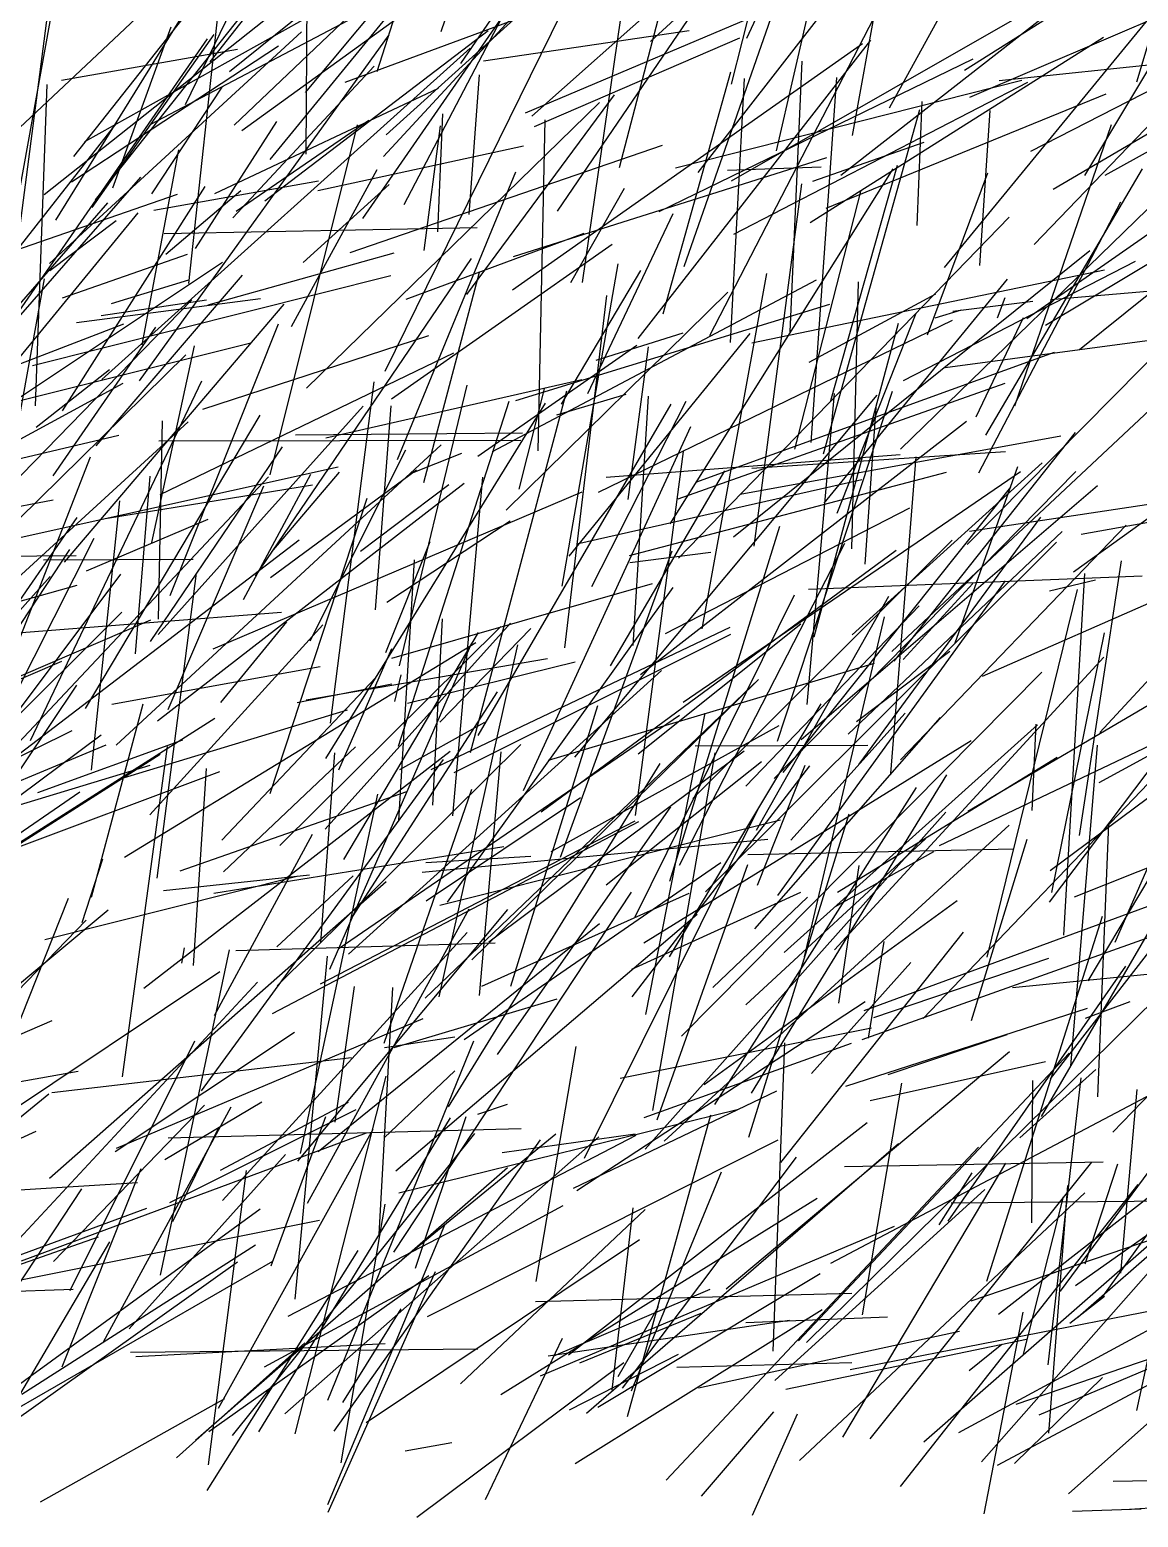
# Model space of a CAD drawing. Header units: metres. Extents: x 0 to 1019, y 0 to 619.
# Drawn here: x 463.8 to 523.8, y 0.4 to 80.8 of the extents above; entities that cross this region are included whole.
import ezdxf

# ---------------------------------------------------------------- set-up
doc = ezdxf.new("R2010")
doc.units = ezdxf.units.M

msp = doc.modelspace()

# ---------------------------------------------------------------- linework, layer by layer
at = {"color": 134}
for p, q in [((502.624, 80.348), (511.846, 100.122)), ((510.425, 40.584), (511.784, 57.708)), ((463.007, 44.726), (467.331, 53.302)), ((518.445, 5.906), (529.975, 10.773))]:
    msp.add_line(p, q, dxfattribs=at)
at = {"color": 110}
for p, q in [((487.16, 78.981), (500.303, 98.165)), ((496.885, 45.933), (514.507, 59.629))]:
    msp.add_line(p, q, dxfattribs=at)
at = {"color": 84}
msp.add_line((482.642, 78.538), (488.76, 97.883), dxfattribs=at)
at = {"color": 230}
msp.add_line((472.269, 76.754), (481.557, 95.882), dxfattribs=at)
at = {"color": 163}
for p, q in [((501.807, 77.852), (506.227, 95.501)), ((517.786, 65.177), (534.727, 77.003))]:
    msp.add_line(p, q, dxfattribs=at)
at = {"color": 130}
for p, q in [((474.895, 75.647), (494.693, 94.468)), ((483.637, 19.095), (499.942, 32.981))]:
    msp.add_line(p, q, dxfattribs=at)
at = {"color": 140}
for p, q in [((478.76, 77.399), (492.818, 94.277)), ((501.798, 72.623), (521.575, 83.94)), ((490.012, 68.547), (506.968, 73.887)), ((489.61, 54.824), (501.612, 66.615)), ((478.802, 44.568), (491.856, 46.798))]:
    msp.add_line(p, q, dxfattribs=at)
at = {"color": 216}
for p, q in [((497.421, 80.159), (510.997, 92.707)), ((507.184, 60.743), (510.781, 73.48)), ((477.368, 36.68), (489.33, 48.538)), ((505.482, 3.437), (520.922, 17.901)), ((518.968, 4.904), (519.988, 18.3)), ((480.682, 3.303), (483.071, 17.29))]:
    msp.add_line(p, q, dxfattribs=at)
at = {"color": 194}
for p, q in [((486.103, 80.71), (489.899, 91.95)), ((492.385, 70.992), (505.918, 90.85)), ((495.742, 73.357), (499.638, 88.281)), ((460.389, 19.875), (465.935, 33.834))]:
    msp.add_line(p, q, dxfattribs=at)
at = {"color": 148}
for p, q in [((520.907, 72.913), (532.276, 91.872)), ((488.079, 22.166), (489.688, 22.7))]:
    msp.add_line(p, q, dxfattribs=at)
at = {"color": 57}
for p, q in [((467.393, 71.595), (482.738, 90.966)), ((464.193, 59.315), (468.155, 62.423))]:
    msp.add_line(p, q, dxfattribs=at)
at = {"color": 215}
for p, q in [((466.229, 73.953), (479.012, 90.141)), ((451.901, 65.02), (471.842, 71.904)), ((483.599, 44.476), (483.932, 45.912)), ((455.522, 31.902), (473.848, 43.58)), ((493.85, 19.778), (503.283, 38.736))]:
    msp.add_line(p, q, dxfattribs=at)
at = {"color": 28}
msp.add_line((491.005, 76.125), (507.143, 90.487), dxfattribs=at)
at = {"color": 41}
for p, q in [((514.401, 78.608), (532.281, 89.92)), ((481.863, 70.599), (493.924, 88.014)), ((513.781, 65.586), (518.108, 66.131)), ((471.591, 16.352), (474.079, 21.446))]:
    msp.add_line(p, q, dxfattribs=at)
at = {"color": 231}
for p, q in [((484.094, 71.342), (493.078, 88.517)), ((502.274, 55.681), (519.613, 58.845))]:
    msp.add_line(p, q, dxfattribs=at)
at = {"color": 222}
for p, q in [((465.261, 70.51), (475.721, 87.417)), ((500.012, 7.359), (514.142, 10.427))]:
    msp.add_line(p, q, dxfattribs=at)
at = {"color": 181}
for p, q in [((473.603, 79.071), (480.058, 87.279)), ((486.027, 33.461), (504.46, 38.084)), ((448.028, 9.506), (464.874, 23.262))]:
    msp.add_line(p, q, dxfattribs=at)
at = {"color": 210}
msp.add_line((507.721, 72.94), (525.842, 87.097), dxfattribs=at)
at = {"color": 66}
for p, q in [((508.349, 75.084), (510.625, 87.617)), ((476.84, 73.789), (486.717, 85.836)), ((507.528, 34.162), (519.427, 41.456))]:
    msp.add_line(p, q, dxfattribs=at)
at = {"color": 207}
for p, q in [((510.356, 76.569), (516.34, 87.526)), ((499.873, 56.333), (519.282, 63.37)), ((504.657, 30.91), (518.354, 43.22))]:
    msp.add_line(p, q, dxfattribs=at)
at = {"color": 202}
for p, q in [((474.645, 78.547), (484.819, 86.725)), ((520.297, 51.485), (530.962, 59.151)), ((511.088, 46.752), (514.853, 50.85)), ((494.575, 6.31), (506.606, 13.55))]:
    msp.add_line(p, q, dxfattribs=at)
at = {"color": 37}
for p, q in [((478.8, 74.063), (478.882, 86.484)), ((502.74, 20.924), (508.167, 38.402))]:
    msp.add_line(p, q, dxfattribs=at)
at = {"color": 199}
for p, q in [((493.735, 67.139), (496.58, 86.606)), ((505.566, 42.422), (521.605, 56.147)), ((492.551, 36.056), (498.586, 52.616))]:
    msp.add_line(p, q, dxfattribs=at)
at = {"color": 214}
for p, q in [((460.65, 73.017), (473.806, 85.393)), ((492.045, 36.371), (504.383, 43.174))]:
    msp.add_line(p, q, dxfattribs=at)
at = {"color": 211}
for p, q in [((463.198, 69.23), (465.304, 85.507)), ((472.81, 68.974), (477.212, 75.845)), ((470.798, 48.097), (481.887, 60.447)), ((520.034, 1.635), (539.276, 18.73))]:
    msp.add_line(p, q, dxfattribs=at)
at = {"color": 9}
for p, q in [((472.456, 67.071), (474.505, 85.974)), ((487.763, 30.505), (503.088, 45.487)), ((517, 29.013), (529.12, 30.209)), ((504.148, 7.751), (515.499, 18.081))]:
    msp.add_line(p, q, dxfattribs=at)
at = {"color": 152}
msp.add_line((513.331, 67.949), (528.189, 86.064), dxfattribs=at)
at = {"color": 190}
for p, q in [((466.814, 74.765), (484.544, 84.647)), ((507.526, 54.661), (511.79, 65.472))]:
    msp.add_line(p, q, dxfattribs=at)
at = {"color": 96}
for p, q in [((483.119, 75.118), (494.279, 85.194)), ((492.645, 50.703), (495.676, 68.134)), ((512.825, 65.227), (514.24, 65.652)), ((481.732, 52.608), (486.516, 56.211)), ((448.326, 52.19), (466.355, 52.374))]:
    msp.add_line(p, q, dxfattribs=at)
at = {"color": 77}
for p, q in [((499.248, 68.003), (505.118, 84.805)), ((482.975, 73.942), (491.545, 83.219)), ((478.485, 20.033), (482.674, 39.469))]:
    msp.add_line(p, q, dxfattribs=at)
at = {"color": 203}
for p, q in [((504.233, 74.244), (506.705, 84.989)), ((507.401, 33.38), (512.742, 36.362)), ((451.141, 16.359), (466.889, 32.657))]:
    msp.add_line(p, q, dxfattribs=at)
at = {"color": 98}
for p, q in [((514.687, 77.15), (533.439, 85.172)), ((520.353, 33.912), (531.145, 38.198))]:
    msp.add_line(p, q, dxfattribs=at)
at = {"color": 17}
for p, q in [((475.317, 75.345), (487.149, 83.908)), ((500.008, 73.078), (506.782, 81.778)), ((470.749, 43.428), (487.338, 56.281)), ((520.955, 27.355), (523.36, 28.252)), ((492.977, 9.155), (509.141, 21.713)), ((493.046, 6.175), (498.941, 9.181))]:
    msp.add_line(p, q, dxfattribs=at)
at = {"color": 117}
for p, q in [((461.976, 64.838), (465.312, 83.278)), ((504.984, 64.463), (505.626, 79.094)), ((485.359, 11.228), (504.323, 20.772))]:
    msp.add_line(p, q, dxfattribs=at)
at = {"color": 138}
for p, q in [((470.438, 75.706), (485.181, 83.486)), ((496.748, 64.107), (509.334, 80.237)), ((513.899, 47.654), (517.298, 57.179))]:
    msp.add_line(p, q, dxfattribs=at)
at = {"color": 39}
for p, q in [((480.911, 77.963), (496.17, 83.609)), ((471.123, 69.786), (488.054, 70.098)), ((504.468, 19.543), (514.347, 31.997))]:
    msp.add_line(p, q, dxfattribs=at)
at = {"color": 169}
for p, q in [((500.624, 64.273), (510.375, 83.138)), ((518.056, 16.293), (518.094, 23.98)), ((514.093, 4.941), (528.46, 12.711))]:
    msp.add_line(p, q, dxfattribs=at)
at = {"color": 239}
for p, q in [((523.725, 77.985), (525.248, 83.074)), ((473.846, 71.95), (485.947, 77.644)), ((446.104, 51.737), (465.119, 55.384)), ((478.207, 12.165), (479.941, 30.702)), ((515.463, 0.543), (517.576, 11.447))]:
    msp.add_line(p, q, dxfattribs=at)
at = {"color": 50}
msp.add_line((464.631, 71.891), (477.898, 82.399), dxfattribs=at)
at = {"color": 228}
for p, q in [((490.668, 76.305), (505.07, 82.402)), ((485.909, 69.87), (486.196, 76.249)), ((490.313, 55.952), (491.68, 61.381)), ((476.942, 52.564), (480.594, 56.88)), ((483.034, 25.761), (486.838, 26.334))]:
    msp.add_line(p, q, dxfattribs=at)
at = {"color": 179}
for p, q in [((517.994, 74.239), (533.943, 82.401)), ((518.796, 64.833), (533.396, 73.564)), ((509.508, 27.395), (518.962, 30.589)), ((516.19, 3.18), (527.275, 9.082))]:
    msp.add_line(p, q, dxfattribs=at)
at = {"color": 107}
for p, q in [((483.074, 62.345), (492.63, 81.752)), ((477.999, 64.748), (482.635, 73.241)), ((480.519, 31.103), (498.995, 43.738))]:
    msp.add_line(p, q, dxfattribs=at)
at = {"color": 143}
for p, q in [((518.173, 69.195), (529.993, 81.485)), ((483.435, 46.821), (497.535, 50.85))]:
    msp.add_line(p, q, dxfattribs=at)
at = {"color": 252}
for p, q in [((464.918, 68.16), (478.537, 80.695)), ((477.205, 31.205), (481.338, 35.054))]:
    msp.add_line(p, q, dxfattribs=at)
at = {"color": 149}
for p, q in [((467.217, 71.188), (473.823, 80.538)), ((471.447, 50.199), (477.295, 64.898)), ((481.3, 32.839), (489.151, 45.005)), ((477.23, 29.1), (490.408, 42.155)), ((459.729, 0.913), (468.17, 15.252))]:
    msp.add_line(p, q, dxfattribs=at)
at = {"color": 29}
for p, q in [((468.334, 72.256), (471.498, 80.956)), ((456.987, 60.305), (468.928, 64.899)), ((485.234, 28.439), (503.267, 45.669))]:
    msp.add_line(p, q, dxfattribs=at)
at = {"color": 100}
for p, q in [((469.784, 61.821), (483.278, 80.521)), ((519.136, 34.155), (521.985, 48.19)), ((467.178, 33.901), (469.973, 44.356)), ((505.421, 9.908), (520.066, 25.459))]:
    msp.add_line(p, q, dxfattribs=at)
at = {"color": 192}
for p, q in [((476.555, 71.551), (488.638, 80.754)), ((486.489, 22.55), (497.936, 41.116))]:
    msp.add_line(p, q, dxfattribs=at)
at = {"color": 118}
for p, q in [((488.396, 79.116), (499.521, 80.757)), ((522.563, 31.456), (524.849, 36.696))]:
    msp.add_line(p, q, dxfattribs=at)
at = {"color": 224}
for p, q in [((459.696, 60.432), (473.451, 80.317)), ((501.929, 69.747), (517.838, 77.965)), ((466.679, 32.533), (467.796, 35.97)), ((453.74, 17.495), (469.667, 18.467))]:
    msp.add_line(p, q, dxfattribs=at)
at = {"color": 145}
for p, q in [((465.556, 78.069), (475.079, 79.743)), ((473.487, 65.918), (483.559, 68.745))]:
    msp.add_line(p, q, dxfattribs=at)
at = {"color": 1}
for p, q in [((466.1, 72.584), (477.29, 79.933)), ((474.834, 70.636), (482.472, 78.827)), ((506.787, 57.869), (511.996, 76.493)), ((512.413, 64.308), (515.672, 73.067)), ((516.191, 65.225), (516.612, 66.317))]:
    msp.add_line(p, q, dxfattribs=at)
at = {"color": 59}
for p, q in [((467.748, 61.887), (487.66, 79.81)), ((500.903, 22.685), (511.801, 39.825))]:
    msp.add_line(p, q, dxfattribs=at)
at = {"color": 249}
for p, q in [((489.961, 66.734), (508.887, 80.058)), ((466.858, 44.097), (476.309, 59.967)), ((474.998, 31.006), (489.027, 31.432)), ((469.285, 9.282), (488.088, 9.479))]:
    msp.add_line(p, q, dxfattribs=at)
at = {"color": 105}
for p, q in [((491.154, 75.562), (502.245, 80.363)), ((498.484, 54.088), (510.541, 73.285)), ((449.244, 39.712), (465.586, 46.652))]:
    msp.add_line(p, q, dxfattribs=at)
at = {"color": 122}
msp.add_line((506.059, 70.38), (521.916, 80.401), dxfattribs=at)
at = {"color": 26}
for p, q in [((516.283, 78.055), (532.114, 79.708)), ((491.339, 58.026), (491.732, 75.924)), ((476.545, 8.5), (492.701, 17.227))]:
    msp.add_line(p, q, dxfattribs=at)
at = {"color": 80}
for p, q in [((497.889, 70.97), (514.871, 79.221)), ((485.991, 28.514), (490.236, 47.546)), ((466.034, 12.632), (472.774, 26.133))]:
    msp.add_line(p, q, dxfattribs=at)
at = {"color": 113}
for p, q in [((487.621, 70.802), (488.165, 78.355)), ((469.933, 63.769), (471.912, 74.307)), ((466.375, 64.966), (476.334, 66.262)), ((506.267, 47.973), (510.84, 64.939)), ((506.122, 24.365), (511.5, 30.369))]:
    msp.add_line(p, q, dxfattribs=at)
at = {"color": 154}
for p, q in [((498.102, 65.443), (501.764, 78.525)), ((505.232, 58.111), (508.819, 72.12)), ((479.859, 41.389), (491.735, 60.605)), ((492.191, 9.09), (500.642, 12.692))]:
    msp.add_line(p, q, dxfattribs=at)
at = {"color": 102}
msp.add_line((498.782, 73.329), (517.515, 78.082), dxfattribs=at)
at = {"color": 124}
for p, q in [((501.75, 63.886), (502.511, 78.158)), ((482.539, 49.424), (483.401, 60.467)), ((514.792, 27.222), (517.787, 37.025))]:
    msp.add_line(p, q, dxfattribs=at)
at = {"color": 127}
for p, q in [((506.113, 58.488), (507.499, 78.218)), ((502.693, 36.205), (517.068, 36.512)), ((517.407, 20.874), (521.503, 24.578))]:
    msp.add_line(p, q, dxfattribs=at)
at = {"color": 139}
for p, q in [((519.21, 72.185), (529.981, 78.519)), ((503.024, 52.883), (505.611, 72.47)), ((484.033, 14.33), (492.306, 21.098)), ((495.664, 7.968), (497.86, 11.765))]:
    msp.add_line(p, q, dxfattribs=at)
at = {"color": 151}
for p, q in [((464.16, 60.459), (464.794, 77.84)), ((515.385, 45.838), (533.755, 53.913)), ((478.205, 4.87), (483.131, 24.222))]:
    msp.add_line(p, q, dxfattribs=at)
at = {"color": 51}
msp.add_line((470.452, 71.918), (474.252, 77.699), dxfattribs=at)
at = {"color": 198}
for p, q in [((487.486, 66.476), (495.468, 77.278)), ((508.892, 11.305), (511.025, 23.832)), ((523.725, 6.144), (525.675, 15.159))]:
    msp.add_line(p, q, dxfattribs=at)
at = {"color": 135}
for p, q in [((506.921, 71.147), (522.063, 77.336)), ((502.91, 63.871), (521.975, 67.812)), ((496.762, 41.654), (505.56, 48.676))]:
    msp.add_line(p, q, dxfattribs=at)
at = {"color": 52}
for p, q in [((522.011, 72.937), (530.657, 77.727)), ((472.693, 30.195), (473.404, 40.856))]:
    msp.add_line(p, q, dxfattribs=at)
at = {"color": 206}
msp.add_line((478.816, 61.426), (494.671, 76.873), dxfattribs=at)
at = {"color": 5}
for p, q in [((510.937, 58.119), (530.461, 77.093)), ((496.288, 52.373), (513.434, 56.874)), ((463.414, 7.014), (476.057, 15.093))]:
    msp.add_line(p, q, dxfattribs=at)
at = {"color": 62}
for p, q in [((511.854, 70.217), (512.124, 76.917)), ((493.444, 53.006), (508.848, 56.481)), ((500.318, 23.773), (514.012, 33.716))]:
    msp.add_line(p, q, dxfattribs=at)
at = {"color": 237}
for p, q in [((515.234, 68.05), (515.798, 76.431)), ((453.22, 22.18), (466.467, 24.478))]:
    msp.add_line(p, q, dxfattribs=at)
at = {"color": 56}
for p, q in [((457.181, 61.276), (468.565, 75.788)), ((513.353, 62.534), (524.295, 64.003)), ((466.906, 51.541), (473.499, 54.328)), ((478.339, 19.615), (489.712, 33.22))]:
    msp.add_line(p, q, dxfattribs=at)
at = {"color": 123}
for p, q in [((475.013, 70.998), (482.183, 75.911)), ((470.548, 71.04), (479.461, 72.622)), ((508.327, 48.081), (518.604, 57.377)), ((504.595, 40.628), (516.919, 56.068)), ((510.947, 2.019), (523.794, 18.354)), ((460.041, 13.356), (470.181, 17.078))]:
    msp.add_line(p, q, dxfattribs=at)
at = {"color": 144}
for p, q in [((476.854, 56.732), (481.574, 75.655)), ((468.289, 44.323), (479.55, 46.359)), ((480.363, 21.723), (481.41, 29.059))]:
    msp.add_line(p, q, dxfattribs=at)
at = {"color": 75}
for p, q in [((517.132, 60.469), (522.357, 75.674)), ((493.33, 41.463), (509.69, 61.041)), ((479.592, 31.449), (480.35, 41.703)), ((485.267, 35.761), (490.953, 36.111))]:
    msp.add_line(p, q, dxfattribs=at)
at = {"color": 164}
for p, q in [((485.187, 68.866), (486.065, 75.604)), ((463.391, 14.229), (482.051, 21.143))]:
    msp.add_line(p, q, dxfattribs=at)
at = {"color": 90}
for p, q in [((479.422, 72.105), (490.545, 74.528)), ((459.903, 62.052), (468.071, 71.445)), ((513.039, 16.177), (514.828, 18.995))]:
    msp.add_line(p, q, dxfattribs=at)
at = {"color": 225}
for p, q in [((481.176, 68.759), (498.078, 74.561)), ((460.407, 38.01), (470.349, 41.034))]:
    msp.add_line(p, q, dxfattribs=at)
at = {"color": 88}
for p, q in [((506.208, 72.619), (512.221, 74.721)), ((510.607, 46.659), (520.416, 59.015)), ((484.402, 56.78), (487.221, 57.904)), ((467.183, 40.759), (468.719, 55.322))]:
    msp.add_line(p, q, dxfattribs=at)
at = {"color": 76}
for p, q in [((501.578, 73.2), (506.661, 73.381)), ((519.047, 35.34), (528.161, 42.13))]:
    msp.add_line(p, q, dxfattribs=at)
at = {"color": 33}
for p, q in [((515.568, 58.882), (524.032, 73.279)), ((483.01, 25.992), (487.76, 39.74))]:
    msp.add_line(p, q, dxfattribs=at)
at = {"color": 97}
for p, q in [((462.111, 63.981), (469.861, 72.831)), ((509.303, 22.908), (518.787, 25.015))]:
    msp.add_line(p, q, dxfattribs=at)
at = {"color": 142}
for p, q in [((478.63, 68.218), (483.291, 72.43)), ((474.162, 19.125), (481.087, 22.808)), ((496.18, 5.819), (500.684, 22.127))]:
    msp.add_line(p, q, dxfattribs=at)
at = {"color": 47}
for p, q in [((483.73, 57.563), (490.14, 73.112)), ((479.852, 58.739), (493.715, 61.886))]:
    msp.add_line(p, q, dxfattribs=at)
at = {"color": 58}
for p, q in [((514.545, 52.957), (534.11, 72.776)), ((521.718, 42.797), (531.014, 52.844)), ((479.825, 37.579), (489.847, 48.705)), ((507.379, 31.05), (521.939, 46.865)), ((521.795, 12.174), (534.021, 29.246))]:
    msp.add_line(p, q, dxfattribs=at)
at = {"color": 95}
for p, q in [((520.627, 63.501), (532.421, 73.002)), ((483.803, 38.048), (484.654, 52.14)), ((462.855, 5.462), (475.076, 14.177))]:
    msp.add_line(p, q, dxfattribs=at)
at = {"color": 187}
for p, q in [((465.618, 60.193), (473.336, 72.323)), ((494.617, 55.788), (513.751, 65.101)), ((474.315, 35.258), (481.468, 42.021)), ((488.18, 28.569), (489.348, 41.747)), ((467.836, 9.854), (474.738, 22.561))]:
    msp.add_line(p, q, dxfattribs=at)
at = {"color": 42}
for p, q in [((471.206, 68.665), (475.265, 72.111)), ((475.405, 49.996), (479.044, 56.774)), ((498.241, 48.153), (511.455, 54.943)), ((464.655, 31.607), (478.292, 35.029)), ((513.692, 17.357), (531.591, 17.542))]:
    msp.add_line(p, q, dxfattribs=at)
at = {"color": 189}
for p, q in [((493.103, 67.129), (496.019, 72.241)), ((453.611, 42.428), (472.416, 59.606)), ((474.185, 44.426), (477.754, 48.774)), ((500.171, 1.511), (504.088, 6.066))]:
    msp.add_line(p, q, dxfattribs=at)
at = {"color": 188}
for p, q in [((456.98, 55.388), (469.709, 70.896)), ((491.503, 38.515), (510.706, 52.651)), ((474.048, 6.255), (482.422, 21.357))]:
    msp.add_line(p, q, dxfattribs=at)
at = {"color": 180}
msp.add_line((494.024, 61.125), (498.652, 70.856), dxfattribs=at)
at = {"color": 11}
for p, q in [((515.183, 56.836), (522.864, 71.495)), ((493.029, 52.331), (502.821, 64.379)), ((480.084, 29.993), (487.762, 47.652)), ((520.162, 24.757), (521.603, 42.113))]:
    msp.add_line(p, q, dxfattribs=at)
at = {"color": 201}
for p, q in [((464.938, 67.781), (468.51, 70.483)), ((468.257, 65.995), (472.451, 67.269)), ((478.861, 17.352), (487.618, 33.266))]:
    msp.add_line(p, q, dxfattribs=at)
at = {"color": 247}
for p, q in [((498.94, 52.225), (516.822, 70.67)), ((485.161, 56.32), (488.175, 67.687)), ((457.333, 32.989), (470.893, 41.632)), ((507.991, 23.674), (521.056, 27.892))]:
    msp.add_line(p, q, dxfattribs=at)
at = {"color": 213}
msp.add_line((483.417, 60.836), (495.351, 69.198), dxfattribs=at)
at = {"color": 65}
for p, q in [((484.211, 66.223), (493.84, 69.805)), ((470.344, 38.346), (479.698, 48.627)), ((515.611, 13.127), (521.875, 32.864))]:
    msp.add_line(p, q, dxfattribs=at)
at = {"color": 12}
for p, q in [((465.613, 66.311), (472.377, 68.668)), ((468.53, 20.324), (485.125, 27.333)), ((483.008, 20.873), (486.83, 24.5)), ((515.321, 3.363), (528.402, 18.186))]:
    msp.add_line(p, q, dxfattribs=at)
at = {"color": 43}
for p, q in [((476.06, 51.258), (487.741, 68.428)), ((514.772, 12.061), (533.238, 18.377))]:
    msp.add_line(p, q, dxfattribs=at)
at = {"color": 36}
for p, q in [((501.906, 53.373), (521.182, 68.866)), ((521.103, 29.376), (531.405, 46.691)), ((455.994, 37.875), (466.13, 42.914)), ((495.018, 34.566), (503.417, 41.227))]:
    msp.add_line(p, q, dxfattribs=at)
at = {"color": 159}
for p, q in [((457.821, 57.284), (474.271, 68.23)), ((476.843, 39.492), (482.09, 55.478))]:
    msp.add_line(p, q, dxfattribs=at)
at = {"color": 218}
for p, q in [((492.604, 60.559), (496.9, 67.782)), ((484.279, 44.377), (493.346, 46.623)), ((517.596, 9.179), (519.753, 17.692))]:
    msp.add_line(p, q, dxfattribs=at)
at = {"color": 119}
for p, q in [((500.212, 48.412), (503.708, 67.626)), ((461.048, 47.512), (464.647, 67.326)), ((498.473, 34.762), (504.425, 53.963)), ((489.137, 25.385), (498.514, 38.782)), ((479.573, 29.217), (496.585, 38.021)), ((507.819, 4.7), (516.638, 19.504)), ((488.488, 1.324), (492.669, 10.043))]:
    msp.add_line(p, q, dxfattribs=at)
at = {"color": 183}
for p, q in [((511.108, 61.831), (523.664, 68.278)), ((512.171, 27.336), (526.093, 41.884))]:
    msp.add_line(p, q, dxfattribs=at)
at = {"color": 178}
for p, q in [((463.984, 62.639), (483.383, 67.514)), ((483.864, 40.8), (488.46, 43.353)), ((468.462, 20.15), (478.17, 26.586))]:
    msp.add_line(p, q, dxfattribs=at)
at = {"color": 248}
for p, q in [((467.44, 58.307), (475.345, 67.535)), ((515.035, 59.875), (517.596, 65.24))]:
    msp.add_line(p, q, dxfattribs=at)
at = {"color": 234}
for p, q in [((488.867, 57.994), (506.404, 67.276)), ((496.615, 38.306), (499.213, 57.994))]:
    msp.add_line(p, q, dxfattribs=at)
at = {"color": 177}
for p, q in [((506.808, 55.199), (516.726, 67.315)), ((503.07, 32.187), (513.106, 43.618))]:
    msp.add_line(p, q, dxfattribs=at)
at = {"color": 161}
for p, q in [((508.303, 52.732), (508.68, 67.169)), ((450.449, 46.304), (466.402, 50.764)), ((499.104, 26.386), (518.593, 46.065)), ((512.214, 4.445), (531.172, 21.069))]:
    msp.add_line(p, q, dxfattribs=at)
at = {"color": 233}
for p, q in [((519.063, 66.221), (528.471, 67.025)), ((479.976, 6.687), (487.86, 26.127))]:
    msp.add_line(p, q, dxfattribs=at)
at = {"color": 244}
for p, q in [((456.718, 49.875), (472.617, 66.2)), ((518.997, 50.465), (521.484, 51.063)), ((520.101, 10.85), (521.979, 12.319))]:
    msp.add_line(p, q, dxfattribs=at)
at = {"color": 195}
for p, q in [((465.731, 52.011), (477.6, 65.969)), ((479.012, 47.756), (484.178, 58.075)), ((502.895, 57.091), (516.631, 57.992)), ((469.56, 47.057), (470.357, 56.656)), ((457.325, 3.218), (476.299, 17.045))]:
    msp.add_line(p, q, dxfattribs=at)
at = {"color": 131}
for p, q in [((467.701, 65.354), (473.404, 66.186)), ((509.298, 4.6), (521.288, 19.556)), ((496.396, 7.207), (501.269, 19.048)), ((473.432, 1.811), (481.617, 14.79))]:
    msp.add_line(p, q, dxfattribs=at)
at = {"color": 89}
for p, q in [((490.136, 60.748), (507.115, 65.96)), ((508.119, 42.703), (519.682, 53.668))]:
    msp.add_line(p, q, dxfattribs=at)
at = {"color": 61}
msp.add_line((492.782, 47.376), (495.058, 66.432), dxfattribs=at)
at = {"color": 85}
for p, q in [((506.004, 62.821), (512.847, 66.526)), ((515.627, 30.654), (520.51, 50.525)), ((495.339, 7.24), (496.478, 17.096))]:
    msp.add_line(p, q, dxfattribs=at)
at = {"color": 172}
for p, q in [((465.118, 56.685), (470.67, 64.716)), ((470.374, 47.719), (477.512, 58.245)), ((496.311, 51.996), (500.68, 52.545))]:
    msp.add_line(p, q, dxfattribs=at)
at = {"color": 133}
msp.add_line((494.488, 62.931), (499.18, 64.404), dxfattribs=at)
at = {"color": 240}
for p, q in [((455.844, 58.878), (475.804, 63.865)), ((509.029, 51.902), (509.633, 60.365))]:
    msp.add_line(p, q, dxfattribs=at)
at = {"color": 79}
msp.add_line((470.45, 53.068), (472.75, 63.703), dxfattribs=at)
at = {"color": 64}
for p, q in [((473.202, 60.282), (485.423, 64.274)), ((489.862, 29.083), (494.564, 44.265))]:
    msp.add_line(p, q, dxfattribs=at)
at = {"color": 242}
for p, q in [((488.076, 57.741), (496.682, 63.745)), ((498.276, 2.37), (515.16, 20.367))]:
    msp.add_line(p, q, dxfattribs=at)
at = {"color": 175}
msp.add_line((496.214, 55.401), (497.307, 63.651), dxfattribs=at)
at = {"color": 200}
for p, q in [((453.733, 44.999), (472.294, 63.214)), ((473.758, 47.32), (493.724, 55.818)), ((497.79, 21.857), (502.679, 35.669)), ((483.802, 17.903), (502.109, 22.411))]:
    msp.add_line(p, q, dxfattribs=at)
at = {"color": 115}
for p, q in [((470.906, 55.667), (486.785, 63.328)), ((486.442, 33.616), (498.656, 50.631)), ((497.055, 31.426), (514.77, 42.367)), ((480.307, 5.019), (491.466, 20.779))]:
    msp.add_line(p, q, dxfattribs=at)
at = {"color": 128}
msp.add_line((510.474, 47.185), (526.621, 62.298), dxfattribs=at)
at = {"color": 155}
msp.add_line((449.467, 51.142), (468.889, 61.683), dxfattribs=at)
at = {"color": 32}
for p, q in [((463.888, 42.363), (473.143, 61.818)), ((519.596, 12.589), (531.871, 29.199))]:
    msp.add_line(p, q, dxfattribs=at)
at = {"color": 160}
for p, q in [((480.105, 43.304), (482.469, 61.764)), ((488.093, 42.635), (498.533, 60.549))]:
    msp.add_line(p, q, dxfattribs=at)
at = {"color": 7}
msp.add_line((483.835, 46.41), (487.499, 61.579), dxfattribs=at)
at = {"color": 101}
for p, q in [((487.687, 41.715), (492.889, 61.272)), ((476.867, 51.185), (484.767, 57.005))]:
    msp.add_line(p, q, dxfattribs=at)
at = {"color": 10}
for p, q in [((498.916, 55.438), (516.604, 61.69)), ((446.508, 19.282), (465.05, 27.218))]:
    msp.add_line(p, q, dxfattribs=at)
at = {"color": 92}
msp.add_line((504.283, 42.331), (510.505, 61.253), dxfattribs=at)
at = {"color": 112}
for p, q in [((483.789, 42.059), (489.772, 60.724)), ((502.579, 10.887), (510.235, 11.199))]:
    msp.add_line(p, q, dxfattribs=at)
at = {"color": 153}
for p, q in [((492.362, 59.985), (496.097, 61.091)), ((455.396, 1.072), (466.659, 18.121))]:
    msp.add_line(p, q, dxfattribs=at)
at = {"color": 132}
for p, q in [((494.25, 50.694), (499.359, 60.72)), ((479.451, 20.149), (494.667, 32.467)), ((491.194, 12.039), (508.306, 12.472))]:
    msp.add_line(p, q, dxfattribs=at)
at = {"color": 168}
msp.add_line((496.482, 47.506), (497.312, 60.991), dxfattribs=at)
at = {"color": 146}
for p, q in [((505.902, 44.32), (507.379, 61.125)), ((445.857, 12.957), (464.194, 21.238)), ((491.462, 8.016), (510.617, 16.108)), ((484.159, 3.95), (486.67, 4.405))]:
    msp.add_line(p, q, dxfattribs=at)
at = {"color": 241}
for p, q in [((470.814, 48.931), (471.026, 59.651)), ((461.692, 47.591), (464.939, 51.242))]:
    msp.add_line(p, q, dxfattribs=at)
at = {"color": 34}
for p, q in [((451.688, 54.88), (468.658, 58.881)), ((504.048, 9.349), (504.69, 26.022))]:
    msp.add_line(p, q, dxfattribs=at)
at = {"color": 73}
for p, q in [((478.222, 58.899), (490.49, 59.001)), ((514.676, 53.678), (526.111, 55.409))]:
    msp.add_line(p, q, dxfattribs=at)
at = {"color": 197}
for p, q in [((490.549, 39.67), (499.607, 59.337)), ((450.211, 29.626), (467.705, 42.681)), ((519.064, 24.069), (531.634, 40.299)), ((471.426, 17.39), (481.499, 22.409))]:
    msp.add_line(p, q, dxfattribs=at)
at = {"color": 236}
for p, q in [((468.525, 42.117), (486.104, 58.346)), ((495.251, 46.411), (501.446, 56.953))]:
    msp.add_line(p, q, dxfattribs=at)
at = {"color": 174}
for p, q in [((470.817, 58.579), (490.409, 58.605)), ((503.217, 34.552), (505.788, 41.037))]:
    msp.add_line(p, q, dxfattribs=at)
at = {"color": 49}
for p, q in [((459.879, 39.108), (467.125, 57.708)), ((462.703, 48.15), (477.454, 49.301)), ((493.437, 18.029), (509.03, 28.254)), ((491.891, 9.096), (504.936, 11.021))]:
    msp.add_line(p, q, dxfattribs=at)
at = {"color": 19}
for p, q in [((463.214, 53.325), (480.527, 57.156)), ((520.239, 0.687), (523.954, 0.823))]:
    msp.add_line(p, q, dxfattribs=at)
at = {"color": 3}
for p, q in [((495.021, 56.614), (510.927, 57.829)), ((521.623, 23.096), (522.222, 37.87))]:
    msp.add_line(p, q, dxfattribs=at)
at = {"color": 16}
for p, q in [((460.159, 38.969), (476.751, 56.628)), ((499.702, 39.222), (513.744, 53.208)), ((468.97, 36.062), (487.971, 47.673))]:
    msp.add_line(p, q, dxfattribs=at)
at = {"color": 220}
msp.add_line((486.737, 38.301), (488.353, 56.607), dxfattribs=at)
at = {"color": 4}
for p, q in [((499.185, 44.432), (517.441, 56.91)), ((470.006, 28.977), (486.588, 41.794))]:
    msp.add_line(p, q, dxfattribs=at)
at = {"color": 196}
for p, q in [((504.107, 40.319), (520.429, 56.904)), ((455.407, 31.952), (466.549, 39.592))]:
    msp.add_line(p, q, dxfattribs=at)
at = {"color": 227}
msp.add_line((468.044, 54.382), (479.14, 56.19), dxfattribs=at)
at = {"color": 137}
for p, q in [((471.336, 44.041), (476.514, 56.143)), ((473.52, 3.199), (475.567, 19.11)), ((473.523, 4.995), (485.424, 13.443))]:
    msp.add_line(p, q, dxfattribs=at)
at = {"color": 205}
msp.add_line((520.711, 53.518), (535.049, 56.081), dxfattribs=at)
at = {"color": 208}
for p, q in [((454.137, 36.729), (466.413, 54.424)), ((472.07, 30.333), (472.213, 31.154))]:
    msp.add_line(p, q, dxfattribs=at)
at = {"color": 35}
msp.add_line((483.166, 49.849), (489.832, 54.252), dxfattribs=at)
at = {"color": 136}
msp.add_line((508.715, 41.085), (518.536, 54.444), dxfattribs=at)
at = {"color": 157}
for p, q in [((510.946, 41.314), (523.156, 54.011)), ((464.582, 52.14), (472.69, 52.173)), ((451.259, 31.792), (468.825, 49.313))]:
    msp.add_line(p, q, dxfattribs=at)
at = {"color": 13}
for p, q in [((461.517, 40.303), (478.416, 53.219)), ((518.059, 38.583), (518.285, 43.242))]:
    msp.add_line(p, q, dxfattribs=at)
at = {"color": 38}
for p, q in [((483.098, 47.122), (485.498, 53.122)), ((522.44, 2.311), (532.365, 2.488))]:
    msp.add_line(p, q, dxfattribs=at)
at = {"color": 91}
msp.add_line((453.691, 33.972), (466.004, 52.692), dxfattribs=at)
at = {"color": 221}
for p, q in [((498.984, 35.621), (507.935, 53.039)), ((460.161, 39.89), (468.779, 51.359)), ((510.281, 24.309), (516.708, 26.462)), ((520.544, 11.188), (530.81, 20.185)), ((508.223, 8.357), (526.188, 11.86))]:
    msp.add_line(p, q, dxfattribs=at)
at = {"color": 72}
for p, q in [((500.389, 34.184), (519.383, 53.086)), ((505.972, 50.546), (524.009, 51.277))]:
    msp.add_line(p, q, dxfattribs=at)
at = {"color": 246}
for p, q in [((520.635, 37.232), (522.9, 52.084)), ((505.75, 30.66), (510.081, 49.056)), ((476.982, 27.609), (496.796, 37.992))]:
    msp.add_line(p, q, dxfattribs=at)
at = {"color": 15}
for p, q in [((470.733, 34.925), (472.872, 51.413)), ((480.554, 40.786), (483.426, 47.333)), ((458.772, 19.616), (474.126, 29.88)), ((520.408, 12.899), (528.158, 18.373))]:
    msp.add_line(p, q, dxfattribs=at)
at = {"color": 94}
for p, q in [((504.313, 33.986), (516.629, 50.996)), ((473.845, 27.502), (479.131, 37.304)), ((482.043, 5.481), (496.826, 15.387)), ((461.535, 12.54), (466.189, 12.698))]:
    msp.add_line(p, q, dxfattribs=at)
at = {"color": 45}
for p, q in [((518.996, 33.619), (532.456, 51.446)), ((488.295, 29.075), (499.514, 34.105)), ((502.942, 0.476), (505.365, 5.963))]:
    msp.add_line(p, q, dxfattribs=at)
at = {"color": 78}
for p, q in [((519.774, 31.841), (520.912, 51.388)), ((522.433, 21.185), (541.082, 40.572))]:
    msp.add_line(p, q, dxfattribs=at)
at = {"color": 54}
for p, q in [((496.583, 32.827), (505.204, 50.237)), ((485.063, 35.245), (503.76, 37.03)), ((471.149, 19.701), (476.398, 22.827))]:
    msp.add_line(p, q, dxfattribs=at)
at = {"color": 99}
for p, q in [((503.161, 37.51), (510.307, 50.174)), ((499.838, 42.073), (509.179, 42.109))]:
    msp.add_line(p, q, dxfattribs=at)
at = {"color": 209}
for p, q in [((502.57, 39.903), (511.946, 49.654)), ((516.243, 11.349), (524.454, 17.749)), ((459.939, 12.857), (467.555, 15.534))]:
    msp.add_line(p, q, dxfattribs=at)
at = {"color": 167}
for p, q in [((521.695, 40.086), (538.51, 49.313)), ((471.077, 34.252), (478.971, 35.108)), ((470.914, 13.446), (474.648, 31.05))]:
    msp.add_line(p, q, dxfattribs=at)
at = {"color": 111}
msp.add_line((453.87, 41.776), (470.397, 48.898), dxfattribs=at)
at = {"color": 71}
msp.add_line((485.563, 40.798), (501.733, 48.502), dxfattribs=at)
at = {"color": 83}
for p, q in [((485.64, 38.869), (486.166, 48.948)), ((487.338, 26.189), (501.229, 35.763))]:
    msp.add_line(p, q, dxfattribs=at)
at = {"color": 166}
for p, q in [((486.03, 43.349), (490.952, 48.417)), ((498.159, 20.703), (516.828, 37.793)), ((456.765, 23.792), (468.078, 33.204))]:
    msp.add_line(p, q, dxfattribs=at)
at = {"color": 24}
for p, q in [((514.578, 38.542), (531.701, 48.622)), ((513.517, 16.367), (523.132, 30.155))]:
    msp.add_line(p, q, dxfattribs=at)
at = {"color": 121}
for p, q in [((480.83, 35.932), (488.123, 48.2)), ((487.138, 7.574), (497.124, 17.001))]:
    msp.add_line(p, q, dxfattribs=at)
at = {"color": 243}
msp.add_line((486.805, 40.642), (501.77, 48.108), dxfattribs=at)
at = {"color": 82}
for p, q in [((508.565, 43.392), (513.611, 47.193)), ((464.903, 18.708), (483.127, 34.734))]:
    msp.add_line(p, q, dxfattribs=at)
at = {"color": 8}
for p, q in [((481.093, 30.817), (498.01, 46.145)), ((488.684, 31.478), (502.491, 41.802))]:
    msp.add_line(p, q, dxfattribs=at)
at = {"color": 186}
for p, q in [((491.912, 41.307), (509.543, 46.547)), ((476.9, 13.958), (479.851, 22.042))]:
    msp.add_line(p, q, dxfattribs=at)
at = {"color": 53}
for p, q in [((461.269, 37.755), (466.391, 45.361)), ((474.806, 4.791), (487.92, 21.108)), ((480.774, 6.572), (483.939, 11.637)), ((523.337, 0.796), (533.003, 1.472))]:
    msp.add_line(p, q, dxfattribs=at)
at = {"color": 104}
for p, q in [((474.23, 36.981), (482.559, 45.775)), ((485.285, 33.703), (493.639, 39.278)), ((522.863, 13.555), (523.745, 23.496))]:
    msp.add_line(p, q, dxfattribs=at)
at = {"color": 70}
for p, q in [((478.307, 44.414), (483.438, 45.438)), ((454.43, 33.313), (474.121, 40.695)), ((493.254, 18.153), (504.261, 23.414))]:
    msp.add_line(p, q, dxfattribs=at)
at = {"color": 193}
for p, q in [((498.453, 30.664), (506.657, 44.349)), ((496.432, 28.497), (506.039, 41)), ((508.871, 26.197), (528.132, 33.066))]:
    msp.add_line(p, q, dxfattribs=at)
at = {"color": 250}
msp.add_line((468.74, 40.3), (481.039, 44.022), dxfattribs=at)
at = {"color": 254}
for p, q in [((497.168, 27.548), (500.373, 43.841)), ((489.334, 7.002), (506.433, 17.621))]:
    msp.add_line(p, q, dxfattribs=at)
at = {"color": 114}
msp.add_line((505.007, 36.969), (511.196, 43.842), dxfattribs=at)
at = {"color": 232}
for p, q in [((513.055, 36.694), (526.008, 42.845)), ((482.752, 15.654), (483.479, 29.013)), ((484.703, 13.826), (487.452, 22.031)), ((479.988, 0.634), (485.786, 13.66))]:
    msp.add_line(p, q, dxfattribs=at)
at = {"color": 191}
for p, q in [((449.217, 34.351), (467.981, 42.125)), ((517.11, 3.27), (521.866, 7.914))]:
    msp.add_line(p, q, dxfattribs=at)
at = {"color": 81}
msp.add_line((464.282, 39.553), (472.127, 42.396), dxfattribs=at)
at = {"color": 182}
msp.add_line((468.854, 24.185), (471.29, 42.043), dxfattribs=at)
at = {"color": 87}
for p, q in [((473.136, 23.418), (486.23, 41.344)), ((469.573, 9.057), (483.06, 9.766))]:
    msp.add_line(p, q, dxfattribs=at)
at = {"color": 229}
msp.add_line((497.541, 22.367), (500.923, 41.695), dxfattribs=at)
at = {"color": 109}
for p, q in [((502.888, 23.299), (513.456, 40.514)), ((465.035, 23.335), (481.25, 25.216))]:
    msp.add_line(p, q, dxfattribs=at)
at = {"color": 67}
for p, q in [((518.567, 22.037), (529.41, 40.685)), ((489.392, 20.081), (496.599, 21.095)), ((520.928, 14.076), (522.697, 19.467))]:
    msp.add_line(p, q, dxfattribs=at)
at = {"color": 204}
msp.add_line((471.977, 35.311), (484.242, 39.608), dxfattribs=at)
at = {"color": 44}
msp.add_line((497.124, 20.269), (513.402, 38.498), dxfattribs=at)
at = {"color": 69}
msp.add_line((502.583, 28.07), (512.304, 37.056), dxfattribs=at)
at = {"color": 212}
for p, q in [((473.801, 34.105), (489.491, 36.627)), ((507.917, 19.326), (521.909, 19.584))]:
    msp.add_line(p, q, dxfattribs=at)
at = {"color": 60}
msp.add_line((507.617, 28.171), (508.715, 35.61), dxfattribs=at)
at = {"color": 245}
for p, q in [((483.545, 14.69), (496.399, 34.167)), ((505.859, 9.806), (524.783, 28.459))]:
    msp.add_line(p, q, dxfattribs=at)
at = {"color": 93}
for p, q in [((496.41, 30.004), (505.559, 34.157)), ((501.505, 12.713), (516.849, 25.542))]:
    msp.add_line(p, q, dxfattribs=at)
at = {"color": 40}
for p, q in [((500.795, 29.009), (505.911, 33.901)), ((493.598, 8.719), (500.155, 11.393))]:
    msp.add_line(p, q, dxfattribs=at)
at = {"color": 255}
msp.add_line((508.975, 27.759), (525.848, 33.96), dxfattribs=at)
at = {"color": 176}
msp.add_line((474.269, 17.489), (487.504, 31.988), dxfattribs=at)
at = {"color": 108}
for p, q in [((509.22, 26.273), (510.064, 31.505)), ((483.547, 25.759), (492.367, 28.404))]:
    msp.add_line(p, q, dxfattribs=at)
at = {"color": 165}
for p, q in [((458.633, 10.439), (476.163, 29.303)), ((471.79, 3.583), (478.726, 9.792))]:
    msp.add_line(p, q, dxfattribs=at)
at = {"color": 120}
for p, q in [((495.782, 24.109), (509.374, 26.827)), ((504.745, 7.296), (517.766, 9.997))]:
    msp.add_line(p, q, dxfattribs=at)
at = {"color": 226}
msp.add_line((491.238, 13.113), (493.395, 25.823), dxfattribs=at)
at = {"color": 219}
msp.add_line((497.072, 21.982), (508.301, 25.995), dxfattribs=at)
at = {"color": 238}
for p, q in [((507.183, 14.112), (526.277, 24.177)), ((465.597, 8.491), (469.879, 19.216))]:
    msp.add_line(p, q, dxfattribs=at)
at = {"color": 18}
for p, q in [((518.923, 8.608), (520.725, 24.12)), ((517.194, 6.473), (531.274, 11.272))]:
    msp.add_line(p, q, dxfattribs=at)
at = {"color": 23}
msp.add_line((465.128, 14.189), (473.293, 22.653), dxfattribs=at)
at = {"color": 6}
msp.add_line((476.235, 4.977), (486.602, 21.955), dxfattribs=at)
at = {"color": 253}
for p, q in [((471.338, 20.884), (490.417, 21.383)), ((514.651, 8.301), (516.424, 9.732))]:
    msp.add_line(p, q, dxfattribs=at)
at = {"color": 30}
for p, q in [((477.649, 5.964), (494.622, 20.927)), ((464.43, 1.203), (474.391, 6.78))]:
    msp.add_line(p, q, dxfattribs=at)
at = {"color": 184}
msp.add_line((477.828, 11.231), (496.643, 21.028), dxfattribs=at)
at = {"color": 55}
msp.add_line((493.955, 5.995), (510.827, 20.58), dxfattribs=at)
at = {"color": 158}
msp.add_line((469.224, 10.558), (477.683, 19.988), dxfattribs=at)
at = {"color": 106}
msp.add_line((495.908, 7.342), (505.313, 19.843), dxfattribs=at)
at = {"color": 173}
msp.add_line((472.813, 4.535), (489.693, 19.277), dxfattribs=at)
at = {"color": 14}
msp.add_line((460.909, 12.708), (479.511, 16.436), dxfattribs=at)
at = {"color": 129}
msp.add_line((479.96, 1.051), (486.295, 16.18), dxfattribs=at)
at = {"color": 103}
msp.add_line((461.414, 5.246), (476.985, 14.218), dxfattribs=at)
at = {"color": 162}
msp.add_line((493.348, 3.275), (506.715, 11.59), dxfattribs=at)
at = {"color": 46}
msp.add_line((484.777, 0.364), (495.976, 8.734), dxfattribs=at)
at = {"color": 150}
msp.add_line((498.849, 8.486), (508.311, 8.738), dxfattribs=at)

doc.saveas('drawing.dxf')
